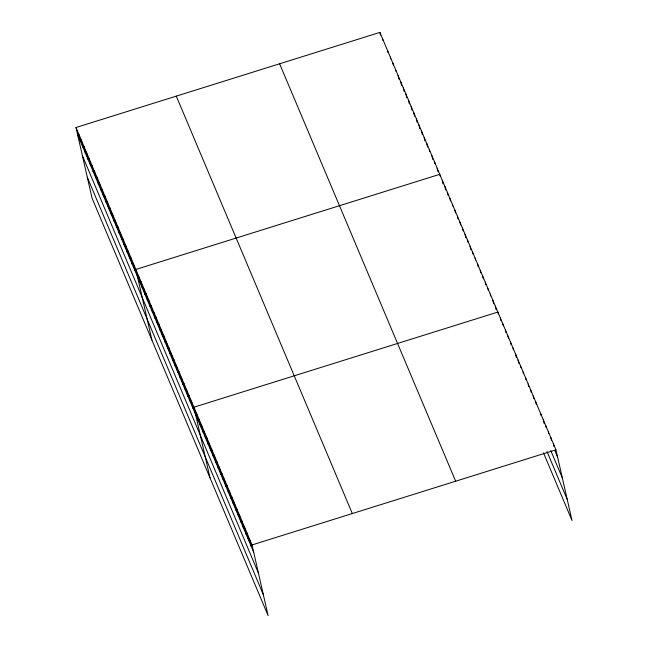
<?xml version="1.0" encoding="UTF-8"?>
<svg xmlns="http://www.w3.org/2000/svg" width="648" height="648" viewBox="0 0 648 648"><rect width="100%" height="100%" fill="white"/><g stroke="black" fill="none" stroke-linecap="round" stroke-linejoin="round"><path stroke-width="0.97" d="M76.002 127.518L252.04 544.944L268.094 615.6L92.057 198.183L76.002 127.518L379.906 32.4L555.944 449.817L571.998 520.482L543.494 452.887M252.04 544.944L555.944 449.817M555.061 451.073L557.588 457.067M550.8 450.611L562.343 477.989M547.042 451.64L567.243 499.551M279.62 63.788L455.657 481.213M176.288 96.131L352.326 513.548M77.647 134.76L253.684 552.185M82.401 155.69L258.439 573.107M87.302 177.252L263.339 594.67M553.416 443.831L554.032 446.545M550.889 437.846L551.513 440.559M548.37 431.851L548.775 433.666M545.843 425.866L546.256 427.672M543.316 419.88L544.142 423.5M540.788 413.886L541.202 415.7M535.742 401.906L536.358 404.627M533.215 395.92L533.831 398.633M530.688 389.934L531.303 392.648M528.16 383.94L528.776 386.662M525.633 377.954L526.046 379.76M523.106 371.96L523.519 373.774M520.587 365.974L520.992 367.789M518.06 359.988L518.878 363.609M515.533 353.994L516.359 357.615M513.005 348.008L513.419 349.815M510.478 342.014L511.102 344.736M507.959 336.029L508.575 338.742M505.432 330.043L506.048 332.756M502.905 324.049L503.318 325.863M500.378 318.063L500.993 320.776M498.263 313.883L497.85 312.069L193.946 407.195L210.001 477.851M495.323 306.083L496.149 309.704M492.804 300.097L493.622 303.718M490.277 294.103L490.69 295.917M487.75 288.117L488.163 289.923M485.222 282.123L485.838 284.845M482.695 276.137L483.319 278.851M480.176 270.151L480.792 272.865M477.649 264.157L478.265 266.879M475.122 258.171L475.535 259.978M472.595 252.185L473.008 253.992M470.067 246.191L470.894 249.812M467.54 240.206L467.953 242.012M465.021 234.212L465.839 237.832M462.494 228.226L463.109 230.939M459.967 222.24L460.582 224.953M457.439 216.246L458.055 218.959M454.912 210.26L455.536 212.973M452.393 204.266L452.798 206.08M449.866 198.28L450.482 200.993M447.339 192.294L447.954 195.008M444.812 186.3L445.638 189.921M442.284 180.314L443.111 183.935M440.17 176.135L439.757 174.32L135.853 269.447L151.907 340.103M437.157 168.156L437.983 171.777M434.557 161.984L434.97 163.79M431.957 155.812L432.775 159.432M429.349 149.639L429.762 151.454M426.749 143.467L427.575 147.096M424.148 137.303L424.966 140.924M421.548 131.131L422.366 134.752M418.94 124.959L419.766 128.579M416.34 118.787L417.166 122.407M413.74 112.614L414.558 116.243M411.14 106.45L411.958 110.071M408.532 100.278L409.358 103.899M405.932 94.106L406.758 97.727M403.331 87.934L404.149 91.554M400.723 81.761L401.549 85.39M398.123 75.597L398.949 79.218M395.523 69.425L395.936 71.231M392.923 63.253L393.328 65.067M390.315 57.081L390.728 58.895M387.715 50.909L388.128 52.723M382.514 38.572L382.919 40.379M379.906 32.4L380.53 35.114M249.512 538.95L251.157 546.191M246.985 532.964L248.63 540.205M244.458 526.97L246.102 534.219M241.931 520.984L243.583 528.225M239.412 514.998L241.056 522.239M236.885 509.004L238.529 516.254M234.357 503.018L236.002 510.26M231.83 497.024L233.474 504.274M229.303 491.038L230.955 498.28M226.784 485.052L228.428 492.294M224.257 479.058L225.901 486.308M221.729 473.072L223.374 480.314M219.202 467.078L220.846 474.328M216.675 461.093L218.319 468.334M214.148 455.107L215.8 462.348M211.629 449.113L213.273 456.362M209.101 443.127L210.746 450.368M206.574 437.141L208.219 444.382M204.047 431.147L205.691 438.388M201.52 425.161L203.172 432.402M199.001 419.167L200.645 426.416M196.474 413.181L198.118 420.422M191.419 401.201L193.064 408.443M188.892 395.215L190.536 402.457M186.365 389.221L188.017 396.471M183.846 383.235L185.49 390.477M181.319 377.249L182.963 384.491M178.791 371.255L180.436 378.497M176.264 365.269L177.908 372.511M173.737 359.276L175.389 366.525M171.218 353.29L172.862 360.531M168.691 347.304L170.335 354.545M166.163 341.31L167.808 348.551M163.636 335.324L165.281 342.565M161.109 329.33L162.753 336.579M158.582 323.344L160.234 330.585M156.063 317.358L157.707 324.599M153.536 311.364L155.18 318.614M151.008 305.378L152.653 312.62M148.481 299.384L150.125 306.634M145.954 293.398L147.606 300.64M143.435 287.412L145.079 294.654M140.908 281.418L142.552 288.668M138.38 275.432L140.025 282.674M133.253 263.274L134.897 270.516M130.653 257.102L132.297 264.344M128.045 250.93L129.689 258.171M125.445 244.758L127.089 252.007M122.845 238.594L124.489 245.835M120.245 232.421L121.889 239.663M117.636 226.249L119.281 233.491M115.036 220.077L116.681 227.318M112.436 213.905L114.08 221.154M109.828 207.741L111.48 214.982M107.228 201.569L108.872 208.81M104.628 195.396L106.272 202.638M102.028 189.224L103.672 196.466M99.419 183.052L101.072 190.301M96.819 176.888L98.464 184.129M94.219 170.716L95.864 177.957M91.619 164.543L93.263 171.785M89.011 158.371L90.655 165.613M86.411 152.199L88.055 159.448M83.811 146.035L85.455 153.276M81.211 139.863L82.855 147.104M78.602 133.691L80.247 140.932"/></g></svg>
